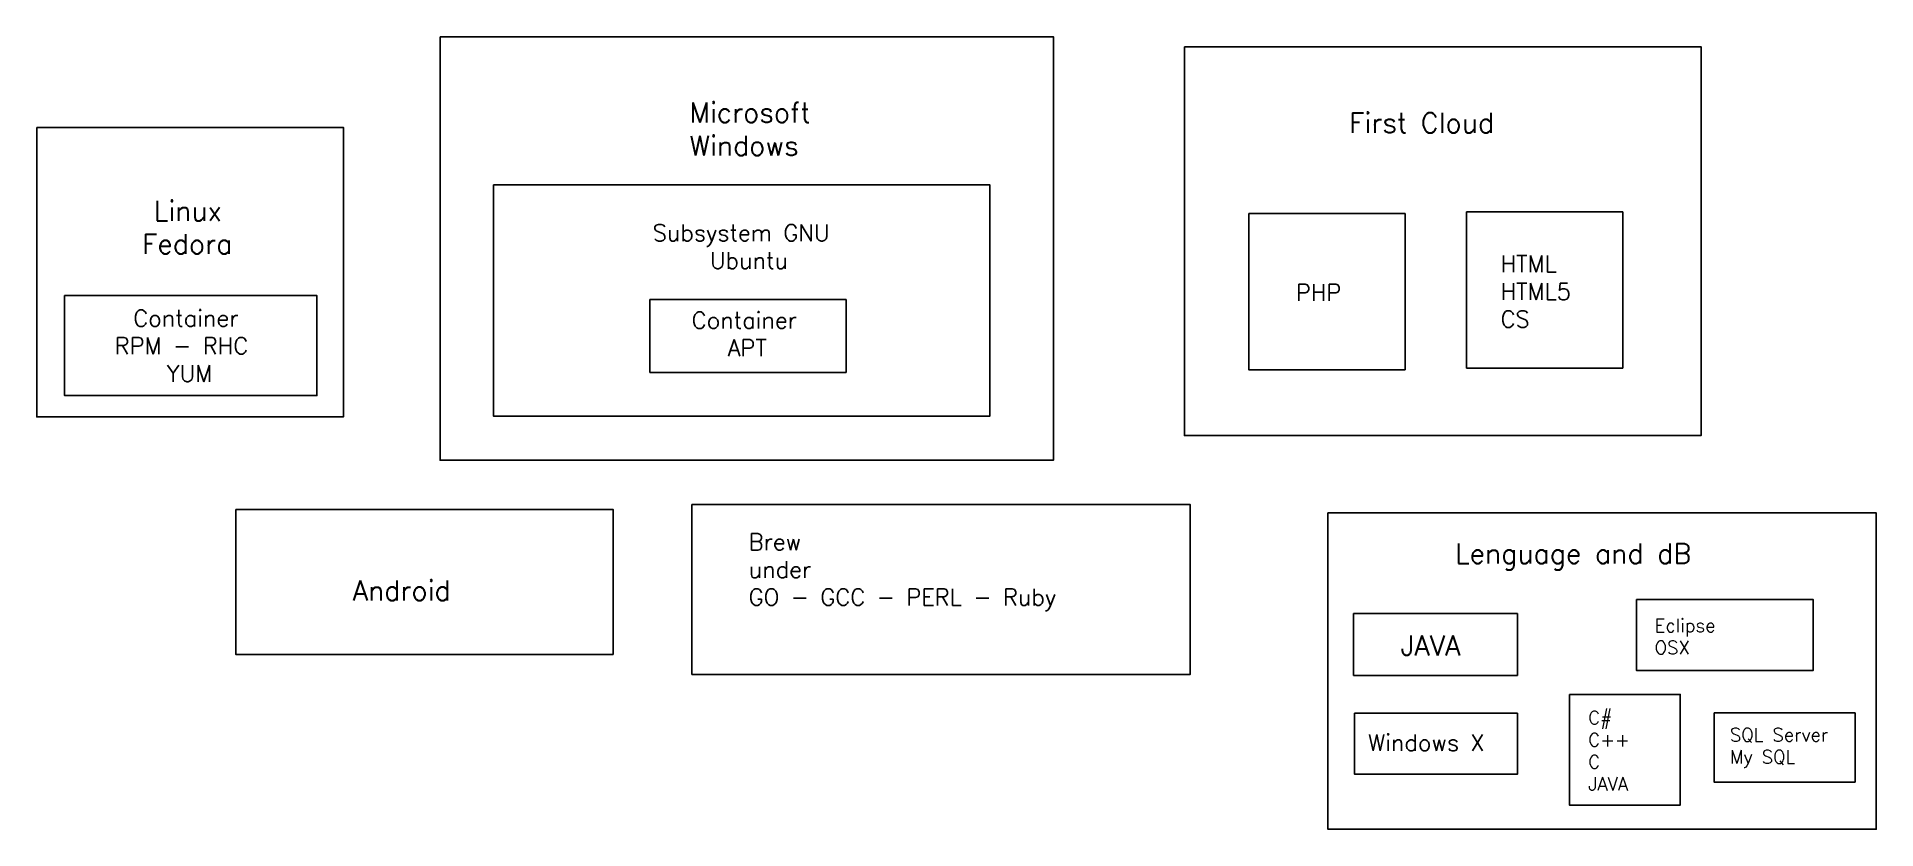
# Model space of a CAD drawing. Header units: millimetres. Extents: x 10409 to 65893, y 11125 to 35039.
import ezdxf

# ---------------------------------------------------------------- set-up
doc = ezdxf.new("R2010")
doc.units = ezdxf.units.MM
doc.styles.add('Annotative', font='romans.shx')

msp = doc.modelspace()

# ---------------------------------------------------------------- linework, layer by layer
for points in [[(22575, 35039), (41073, 35039), (41073, 22259), (22575, 22259)], [(45025, 34739), (60611, 34739), (60611, 23006), (45025, 23006)], [(10409, 32304), (19658, 32304), (19658, 23569), (10409, 23569)], [(24185, 30566), (39159, 30566), (39159, 23591), (24185, 23591)], [(46968, 29704), (51682, 29704), (51682, 24990), (46968, 24990)], [(53535, 29754), (58250, 29754), (58250, 25039), (53535, 25039)], [(11248, 27229), (18861, 27229), (18861, 24212), (11248, 24212)], [(28904, 27109), (34819, 27109), (34819, 24910), (28904, 24910)], [(16412, 20775), (27792, 20775), (27792, 16400), (16412, 16400)], [(30172, 20923), (45203, 20923), (45203, 15796), (30172, 15796)], [(49356, 20673), (65893, 20673), (65893, 11125), (49356, 11125)], [(58658, 18056), (63993, 18056), (63993, 15918), (58658, 15918)], [(50127, 17634), (55071, 17634), (55071, 15768), (50127, 15768)], [(56638, 15196), (59982, 15196), (59982, 11852), (56638, 11852)], [(50157, 14624), (55071, 14624), (55071, 12787), (50157, 12787)], [(61004, 14635), (65255, 14635), (65255, 12548), (61004, 12548)]]:
    msp.add_lwpolyline(points, close=True)

# ---------------------------------------------------------------- texts
at = {"attachment_point": 1, "style": 'Annotative'}
for s, width, insert, char_height in [('Microsoft\\PWindows', 10451, (30097, 33053), 600), ('First Cloud', 8924, (49995, 32745), 600), ('\\pi2108.1;Linux\\P\\pi1751;Fedora', 6302, (11832, 30087), 600), ('\\pi43.024;Subsystem GNU\\P\\pi1769.2;Ubuntu', 5967, (28946, 29373), 500), ('HTML\\PHTML5\\PCS', 2487, (54563, 28435), 500), ('PHP', 2805.65, (48389, 27573), 500), ('\\pi934;Container \\P\\pi374.47;RPM - RHC\\P\\pi1945.9;YUM', 5296.57, (12387, 26797), 500), ('\\pi418.21;Container \\P\\pi1501.5;APT', 4265, (29748, 26734), 500), ('Brew\\Punder \\PGO - GCC - PERL - Ruby', 11053, (31883, 20046), 500), ('Lenguage and dB', 9977, (53190, 19746), 600), ('Android', 7948, (19935, 18628), 600), ('Eclipse \\POSX', 1965, (59209, 17474), 400), ('JAVA', 3165, (51549, 16972), 600), ('C#\\PC++\\PC\\PJAVA', 2335, (57207, 14692), 400), ('Windows X', 4158, (50570, 13987), 500), ('SQL Server\\PMy SQL', 3376, (61478, 14177), 400)]:
    msp.add_mtext_dynamic_manual_height_columns(s, width=width, gutter_width=1250, heights=[0], dxfattribs=dict(at, insert=insert, char_height=char_height))

doc.saveas('drawing.dxf')
